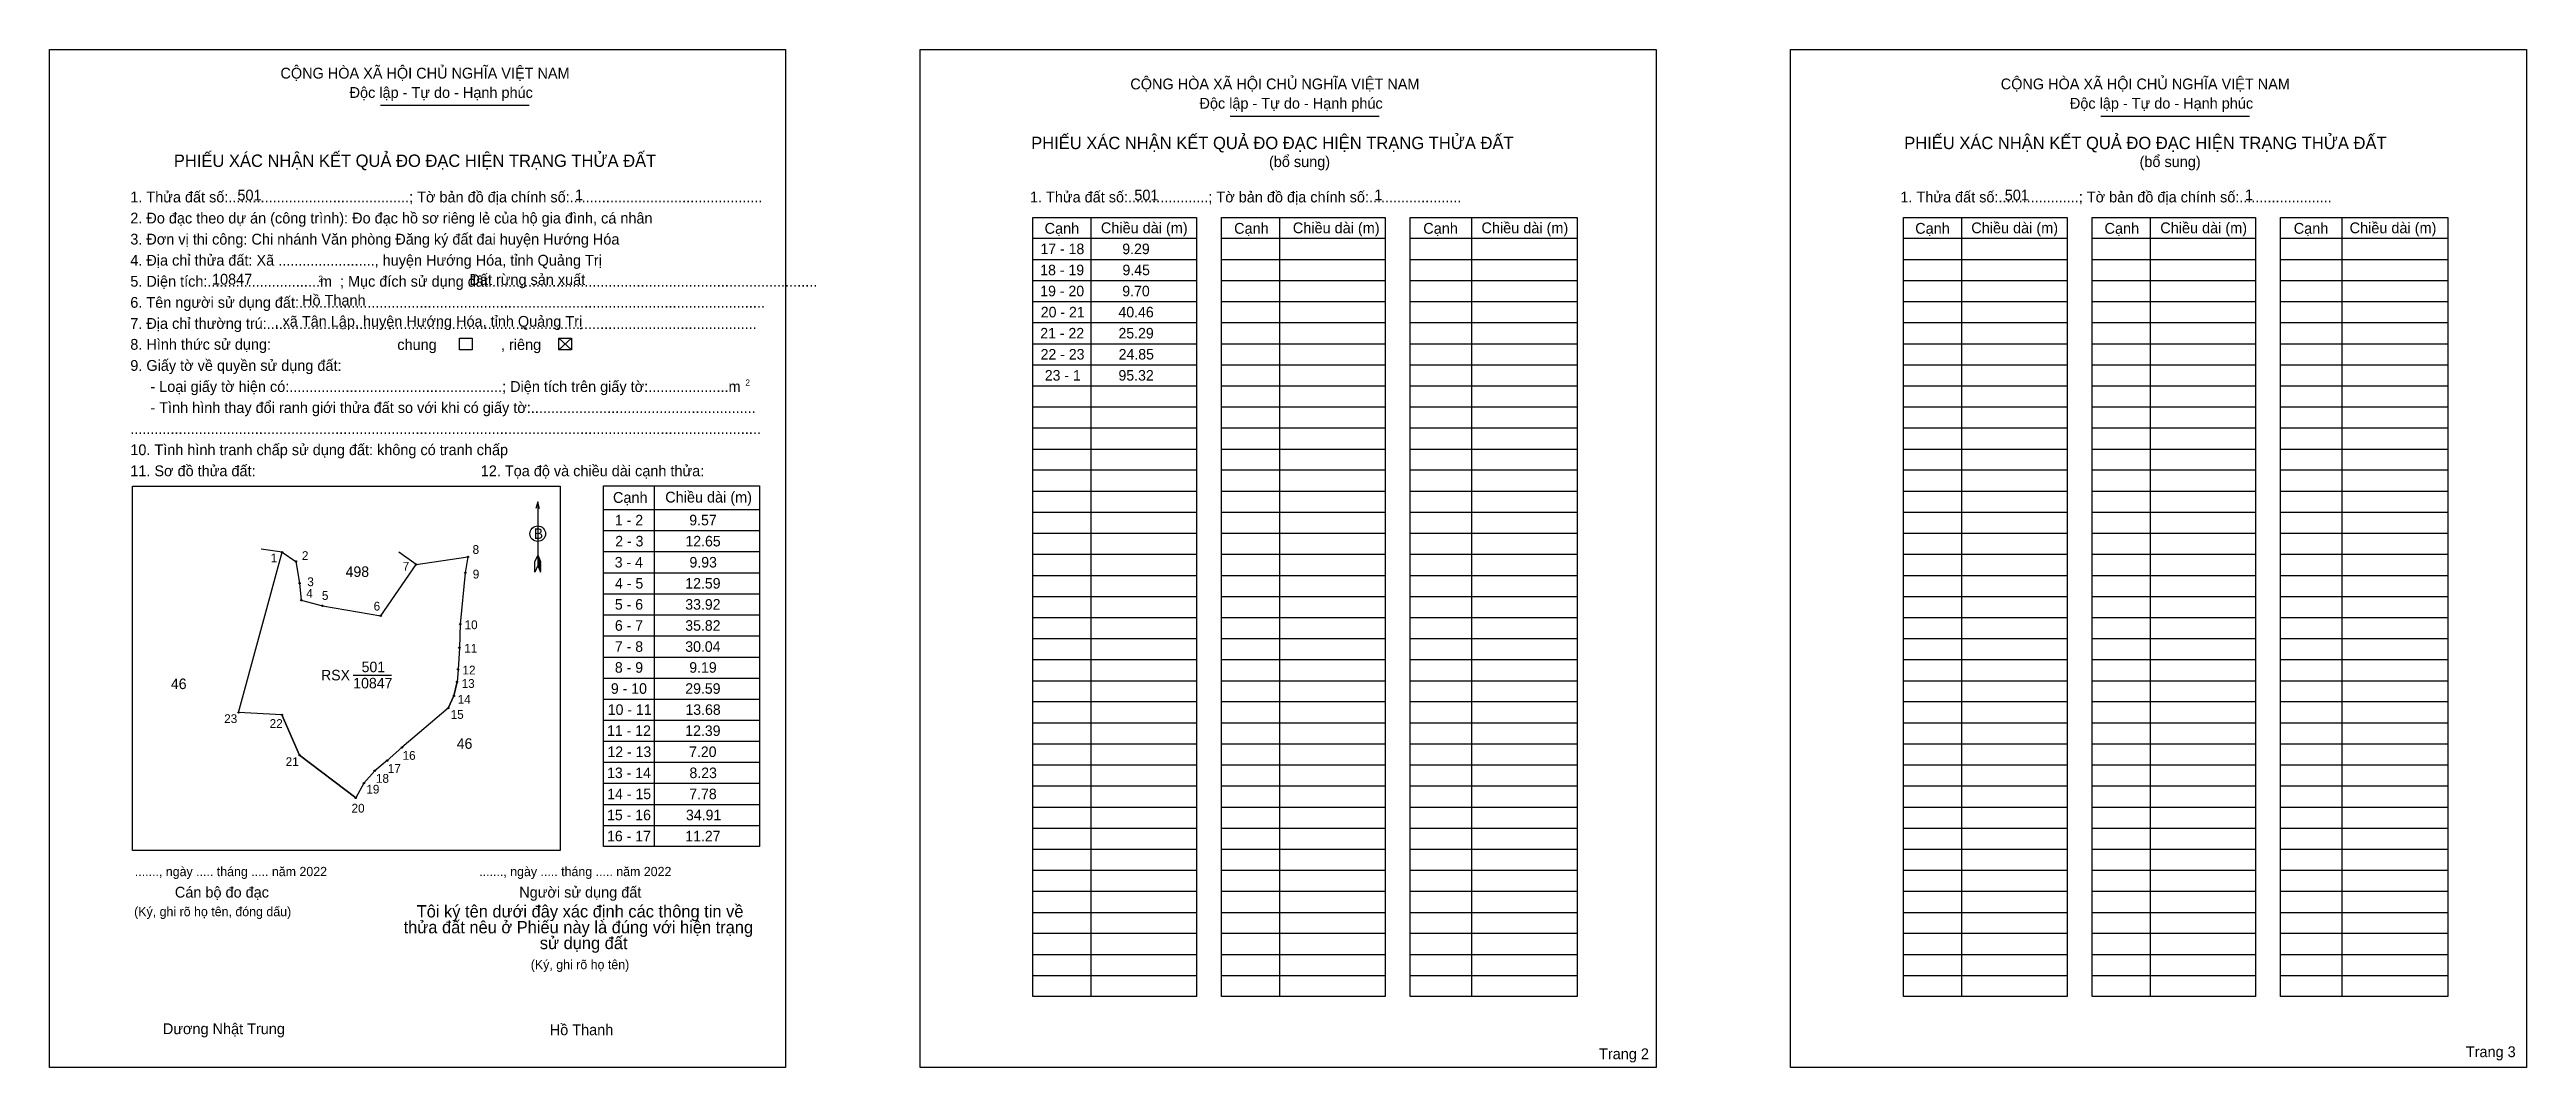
# Model space of a CAD drawing. Extents: x 544397 to 545819, y 1838854 to 1839439.
import ezdxf

# ---------------------------------------------------------------- set-up
doc = ezdxf.new("R2010")
doc.units = 0
for name, color, linetype in [('Level 1', 7, 'Continuous'), ('Level 10', 7, 'Continuous'), ('Level 11', 7, 'Continuous'), ('Level 13', 7, 'Continuous'), ('Level 2', 7, 'Continuous'), ('Level 25', 7, 'Continuous'), ('Level 27', 7, 'Continuous'), ('Level 36', 7, 'Continuous'), ('Level 48', 7, 'Continuous'), ('Level 50', 7, 'Continuous'), ('Level 52', 7, 'Continuous'), ('Level 55', 7, 'Continuous'), ('Level 6', 7, 'Continuous'), ('Level 9', 7, 'Continuous')]:
    doc.layers.add(name, color=color, linetype=linetype)

msp = doc.modelspace()

# ---------------------------------------------------------------- linework, layer by layer
at = {"layer": 'Level 1'}
for p, q in [((544396.6, 1839438.8), (544396.6, 1839438.8)), ((544896.4, 1839438.8), (544896.4, 1839438.8)), ((544586.6, 1839406.8), (544672, 1839406.8)), ((545074.5, 1839400.5), (545159.9, 1839400.5)), ((545574.2, 1839400.5), (545659.7, 1839400.5)), ((544994.5, 1839342.4), (544994.5, 1838895.1)), ((545102.7, 1839342.4), (545102.7, 1838895.1)), ((545213, 1839342.4), (545213, 1838895.1)), ((545494.2, 1839342.4), (545494.2, 1838895.1)), ((545602.5, 1839342.4), (545602.5, 1838895.1)), ((545712.7, 1839342.4), (545712.7, 1838895.1)), ((544961.2, 1839330.4), (545055.1, 1839330.4)), ((545069.5, 1839330.4), (545163.4, 1839330.4)), ((545177.7, 1839330.4), (545273.6, 1839330.4)), ((545461, 1839330.4), (545554.9, 1839330.4)), ((545569.2, 1839330.4), (545663.1, 1839330.4)), ((545677.5, 1839330.4), (545773.4, 1839330.4)), ((544961.2, 1839318.3), (545055.1, 1839318.3)), ((544961.2, 1839306.2), (545055.1, 1839306.2)), ((545069.5, 1839318.3), (545163.4, 1839318.3)), ((545069.5, 1839306.2), (545163.4, 1839306.2)), ((545177.7, 1839318.3), (545273.6, 1839318.3)), ((545177.7, 1839306.2), (545273.6, 1839306.2)), ((545461, 1839318.3), (545554.9, 1839318.3)), ((545461, 1839306.2), (545554.9, 1839306.2)), ((545569.2, 1839318.3), (545663.1, 1839318.3)), ((545569.2, 1839306.2), (545663.1, 1839306.2)), ((545677.5, 1839318.3), (545773.4, 1839318.3)), ((545677.5, 1839306.2), (545773.4, 1839306.2)), ((544961.2, 1839294.1), (545055.1, 1839294.1)), ((545069.5, 1839294.1), (545163.4, 1839294.1)), ((545177.7, 1839294.1), (545273.6, 1839294.1)), ((545461, 1839294.1), (545554.9, 1839294.1)), ((545569.2, 1839294.1), (545663.1, 1839294.1)), ((545677.5, 1839294.1), (545773.4, 1839294.1)), ((544961.2, 1839282), (545055.1, 1839282)), ((545069.5, 1839282), (545163.4, 1839282)), ((545177.7, 1839282), (545273.6, 1839282)), ((545461, 1839282), (545554.9, 1839282)), ((545569.2, 1839282), (545663.1, 1839282)), ((545677.5, 1839282), (545773.4, 1839282)), ((544689, 1839273), (544696.3, 1839266.3)), ((544689, 1839266.3), (544696.3, 1839273)), ((544961.2, 1839269.9), (545055.1, 1839269.9)), ((545069.5, 1839269.9), (545163.4, 1839269.9)), ((545177.7, 1839269.9), (545273.6, 1839269.9)), ((545461, 1839269.9), (545554.9, 1839269.9)), ((545569.2, 1839269.9), (545663.1, 1839269.9)), ((545677.5, 1839269.9), (545773.4, 1839269.9)), ((544961.2, 1839257.8), (545055.1, 1839257.8)), ((545069.5, 1839257.8), (545163.4, 1839257.8)), ((545177.7, 1839257.8), (545273.6, 1839257.8)), ((545461, 1839257.8), (545554.9, 1839257.8)), ((545569.2, 1839257.8), (545663.1, 1839257.8)), ((545677.5, 1839257.8), (545773.4, 1839257.8)), ((544961.2, 1839245.7), (545055.1, 1839245.7)), ((545069.5, 1839245.7), (545163.4, 1839245.7)), ((545177.7, 1839245.7), (545273.6, 1839245.7)), ((545461, 1839245.7), (545554.9, 1839245.7)), ((545569.2, 1839245.7), (545663.1, 1839245.7)), ((545677.5, 1839245.7), (545773.4, 1839245.7)), ((544961.2, 1839233.6), (545055.1, 1839233.6)), ((544961.2, 1839221.5), (545055.1, 1839221.5)), ((545069.5, 1839233.6), (545163.4, 1839233.6)), ((545069.5, 1839221.5), (545163.4, 1839221.5)), ((545177.7, 1839233.6), (545273.6, 1839233.6)), ((545177.7, 1839221.5), (545273.6, 1839221.5)), ((545461, 1839233.6), (545554.9, 1839233.6)), ((545461, 1839221.5), (545554.9, 1839221.5)), ((545569.2, 1839233.6), (545663.1, 1839233.6)), ((545569.2, 1839221.5), (545663.1, 1839221.5)), ((545677.5, 1839233.6), (545773.4, 1839233.6)), ((545677.5, 1839221.5), (545773.4, 1839221.5)), ((544961.2, 1839209.4), (545055.1, 1839209.4)), ((545069.5, 1839209.4), (545163.4, 1839209.4)), ((545177.7, 1839209.4), (545273.6, 1839209.4)), ((545461, 1839209.4), (545554.9, 1839209.4)), ((545569.2, 1839209.4), (545663.1, 1839209.4)), ((545677.5, 1839209.4), (545773.4, 1839209.4)), ((544961.2, 1839197.4), (545055.1, 1839197.4)), ((545069.5, 1839197.4), (545163.4, 1839197.4)), ((545177.7, 1839197.4), (545273.6, 1839197.4)), ((545461, 1839197.4), (545554.9, 1839197.4)), ((545569.2, 1839197.4), (545663.1, 1839197.4)), ((545677.5, 1839197.4), (545773.4, 1839197.4)), ((544444.2, 1839188.1), (544444.2, 1839188.1)), ((544676.9, 1839179.1), (544676.9, 1839142.5)), ((544743.7, 1839188.2), (544743.7, 1838981.2)), ((544961.2, 1839185.3), (545055.1, 1839185.3)), ((545069.5, 1839185.3), (545163.4, 1839185.3)), ((545177.7, 1839185.3), (545273.6, 1839185.3)), ((545461, 1839185.3), (545554.9, 1839185.3)), ((545569.2, 1839185.3), (545663.1, 1839185.3)), ((545677.5, 1839185.3), (545773.4, 1839185.3)), ((544714.7, 1839174.7), (544804.3, 1839174.7)), ((544961.2, 1839173.2), (545055.1, 1839173.2)), ((545069.5, 1839173.2), (545163.4, 1839173.2)), ((545177.7, 1839173.2), (545273.6, 1839173.2)), ((545461, 1839173.2), (545554.9, 1839173.2)), ((545569.2, 1839173.2), (545663.1, 1839173.2)), ((545677.5, 1839173.2), (545773.4, 1839173.2)), ((544714.7, 1839162.6), (544804.3, 1839162.6)), ((544714.7, 1839150.5), (544804.3, 1839150.5)), ((544961.2, 1839161.1), (545055.1, 1839161.1)), ((545069.5, 1839161.1), (545163.4, 1839161.1)), ((545177.7, 1839161.1), (545273.6, 1839161.1)), ((545461, 1839161.1), (545554.9, 1839161.1)), ((545569.2, 1839161.1), (545663.1, 1839161.1)), ((545677.5, 1839161.1), (545773.4, 1839161.1)), ((544676.9, 1839148.5), (544675.3, 1839144.8)), ((544675.3, 1839138.8), (544675.3, 1839144.8)), ((544676.9, 1839142.5), (544675.3, 1839138.8)), ((544676.9, 1839148.5), (544678.4, 1839144.8)), ((544676.9, 1839148), (544678.4, 1839144.3)), ((544676.9, 1839147.5), (544678.4, 1839143.7)), ((544676.9, 1839147), (544678.4, 1839143.2)), ((544676.9, 1839146.4), (544678.4, 1839142.6)), ((544676.9, 1839145.9), (544678.4, 1839142.1)), ((544676.9, 1839145.4), (544678.4, 1839141.6)), ((544676.9, 1839144.8), (544678.5, 1839141)), ((544676.9, 1839144.3), (544678.5, 1839140.5)), ((544676.9, 1839143.8), (544678.5, 1839139.9)), ((544676.9, 1839143.3), (544678.5, 1839139.4)), ((544676.9, 1839142.5), (544678.5, 1839138.8)), ((544678.5, 1839138.8), (544678.4, 1839144.8)), ((544714.7, 1839138.4), (544804.3, 1839138.4)), ((544961.2, 1839149), (545055.1, 1839149)), ((544961.2, 1839136.9), (545055.1, 1839136.9)), ((545069.5, 1839149), (545163.4, 1839149)), ((545069.5, 1839136.9), (545163.4, 1839136.9)), ((545177.7, 1839149), (545273.6, 1839149)), ((545177.7, 1839136.9), (545273.6, 1839136.9)), ((545461, 1839149), (545554.9, 1839149)), ((545461, 1839136.9), (545554.9, 1839136.9)), ((545569.2, 1839149), (545663.1, 1839149)), ((545569.2, 1839136.9), (545663.1, 1839136.9)), ((545677.5, 1839149), (545773.4, 1839149)), ((545677.5, 1839136.9), (545773.4, 1839136.9)), ((544714.7, 1839126.3), (544804.3, 1839126.3)), ((544961.2, 1839124.8), (545055.1, 1839124.8)), ((545069.5, 1839124.8), (545163.4, 1839124.8)), ((545177.7, 1839124.8), (545273.6, 1839124.8)), ((545461, 1839124.8), (545554.9, 1839124.8)), ((545569.2, 1839124.8), (545663.1, 1839124.8)), ((545677.5, 1839124.8), (545773.4, 1839124.8)), ((544714.7, 1839114.2), (544804.3, 1839114.2)), ((544961.2, 1839112.7), (545055.1, 1839112.7)), ((545069.5, 1839112.7), (545163.4, 1839112.7)), ((545177.7, 1839112.7), (545273.6, 1839112.7)), ((545461, 1839112.7), (545554.9, 1839112.7)), ((545569.2, 1839112.7), (545663.1, 1839112.7)), ((545677.5, 1839112.7), (545773.4, 1839112.7)), ((544714.7, 1839102.1), (544804.3, 1839102.1)), ((544961.2, 1839100.6), (545055.1, 1839100.6)), ((545069.5, 1839100.6), (545163.4, 1839100.6)), ((545177.7, 1839100.6), (545273.6, 1839100.6)), ((545461, 1839100.6), (545554.9, 1839100.6)), ((545569.2, 1839100.6), (545663.1, 1839100.6)), ((545677.5, 1839100.6), (545773.4, 1839100.6)), ((544714.7, 1839090), (544804.3, 1839090)), ((544961.2, 1839088.5), (545055.1, 1839088.5)), ((545069.5, 1839088.5), (545163.4, 1839088.5)), ((545177.7, 1839088.5), (545273.6, 1839088.5)), ((545461, 1839088.5), (545554.9, 1839088.5)), ((545569.2, 1839088.5), (545663.1, 1839088.5)), ((545677.5, 1839088.5), (545773.4, 1839088.5)), ((544714.7, 1839077.9), (544804.3, 1839077.9)), ((544714.7, 1839065.8), (544804.3, 1839065.8)), ((544961.2, 1839076.4), (545055.1, 1839076.4)), ((544961.2, 1839064.4), (545055.1, 1839064.4)), ((545069.5, 1839076.4), (545163.4, 1839076.4)), ((545069.5, 1839064.4), (545163.4, 1839064.4)), ((545177.7, 1839076.4), (545273.6, 1839076.4)), ((545177.7, 1839064.4), (545273.6, 1839064.4)), ((545461, 1839076.4), (545554.9, 1839076.4)), ((545461, 1839064.4), (545554.9, 1839064.4)), ((545569.2, 1839076.4), (545663.1, 1839076.4)), ((545569.2, 1839064.4), (545663.1, 1839064.4)), ((545677.5, 1839076.4), (545773.4, 1839076.4)), ((545677.5, 1839064.4), (545773.4, 1839064.4)), ((544714.7, 1839053.7), (544804.3, 1839053.7)), ((544961.2, 1839052.3), (545055.1, 1839052.3)), ((545069.5, 1839052.3), (545163.4, 1839052.3)), ((545177.7, 1839052.3), (545273.6, 1839052.3)), ((545461, 1839052.3), (545554.9, 1839052.3)), ((545569.2, 1839052.3), (545663.1, 1839052.3)), ((545677.5, 1839052.3), (545773.4, 1839052.3)), ((544714.7, 1839041.7), (544804.3, 1839041.7)), ((544961.2, 1839040.2), (545055.1, 1839040.2)), ((545069.5, 1839040.2), (545163.4, 1839040.2)), ((545177.7, 1839040.2), (545273.6, 1839040.2)), ((545461, 1839040.2), (545554.9, 1839040.2)), ((545569.2, 1839040.2), (545663.1, 1839040.2)), ((545677.5, 1839040.2), (545773.4, 1839040.2)), ((544714.7, 1839029.6), (544804.3, 1839029.6)), ((544961.2, 1839028.1), (545055.1, 1839028.1)), ((545069.5, 1839028.1), (545163.4, 1839028.1)), ((545177.7, 1839028.1), (545273.6, 1839028.1)), ((545461, 1839028.1), (545554.9, 1839028.1)), ((545569.2, 1839028.1), (545663.1, 1839028.1)), ((545677.5, 1839028.1), (545773.4, 1839028.1)), ((544714.7, 1839017.5), (544804.3, 1839017.5)), ((544961.2, 1839016), (545055.1, 1839016)), ((545069.5, 1839016), (545163.4, 1839016)), ((545177.7, 1839016), (545273.6, 1839016)), ((545461, 1839016), (545554.9, 1839016)), ((545569.2, 1839016), (545663.1, 1839016)), ((545677.5, 1839016), (545773.4, 1839016)), ((544714.7, 1839005.4), (544804.3, 1839005.4)), ((544714.7, 1838993.3), (544804.3, 1838993.3)), ((544961.2, 1839003.9), (545055.1, 1839003.9)), ((545069.5, 1839003.9), (545163.4, 1839003.9)), ((545177.7, 1839003.9), (545273.6, 1839003.9)), ((545461, 1839003.9), (545554.9, 1839003.9)), ((545569.2, 1839003.9), (545663.1, 1839003.9)), ((545677.5, 1839003.9), (545773.4, 1839003.9)), ((544961.2, 1838991.8), (545055.1, 1838991.8)), ((544961.2, 1838979.7), (545055.1, 1838979.7)), ((545069.5, 1838991.8), (545163.4, 1838991.8)), ((545069.5, 1838979.7), (545163.4, 1838979.7)), ((545177.7, 1838991.8), (545273.6, 1838991.8)), ((545177.7, 1838979.7), (545273.6, 1838979.7)), ((545461, 1838991.8), (545554.9, 1838991.8)), ((545461, 1838979.7), (545554.9, 1838979.7)), ((545569.2, 1838991.8), (545663.1, 1838991.8)), ((545569.2, 1838979.7), (545663.1, 1838979.7)), ((545677.5, 1838991.8), (545773.4, 1838991.8)), ((545677.5, 1838979.7), (545773.4, 1838979.7)), ((544689.8, 1838978.9), (544689.8, 1838978.9)), ((544961.2, 1838967.6), (545055.1, 1838967.6)), ((545069.5, 1838967.6), (545163.4, 1838967.6)), ((545177.7, 1838967.6), (545273.6, 1838967.6)), ((545461, 1838967.6), (545554.9, 1838967.6)), ((545569.2, 1838967.6), (545663.1, 1838967.6)), ((545677.5, 1838967.6), (545773.4, 1838967.6)), ((544961.2, 1838955.5), (545055.1, 1838955.5)), ((545069.5, 1838955.5), (545163.4, 1838955.5)), ((545177.7, 1838955.5), (545273.6, 1838955.5)), ((545461, 1838955.5), (545554.9, 1838955.5)), ((545569.2, 1838955.5), (545663.1, 1838955.5)), ((545677.5, 1838955.5), (545773.4, 1838955.5)), ((544961.2, 1838943.4), (545055.1, 1838943.4)), ((545069.5, 1838943.4), (545163.4, 1838943.4)), ((545177.7, 1838943.4), (545273.6, 1838943.4)), ((545461, 1838943.4), (545554.9, 1838943.4)), ((545569.2, 1838943.4), (545663.1, 1838943.4)), ((545677.5, 1838943.4), (545773.4, 1838943.4)), ((544961.2, 1838931.4), (545055.1, 1838931.4)), ((545069.5, 1838931.4), (545163.4, 1838931.4)), ((545177.7, 1838931.4), (545273.6, 1838931.4)), ((545461, 1838931.4), (545554.9, 1838931.4)), ((545569.2, 1838931.4), (545663.1, 1838931.4)), ((545677.5, 1838931.4), (545773.4, 1838931.4)), ((544961.2, 1838919.3), (545055.1, 1838919.3)), ((545069.5, 1838919.3), (545163.4, 1838919.3)), ((545177.7, 1838919.3), (545273.6, 1838919.3)), ((545461, 1838919.3), (545554.9, 1838919.3)), ((545569.2, 1838919.3), (545663.1, 1838919.3)), ((545677.5, 1838919.3), (545773.4, 1838919.3)), ((544961.2, 1838907.2), (545055.1, 1838907.2)), ((545069.5, 1838907.2), (545163.4, 1838907.2)), ((545177.7, 1838907.2), (545273.6, 1838907.2)), ((545461, 1838907.2), (545554.9, 1838907.2)), ((545569.2, 1838907.2), (545663.1, 1838907.2)), ((545677.5, 1838907.2), (545773.4, 1838907.2)), ((544819.2, 1838854.4), (544819.2, 1838854.4)), ((545318.9, 1838854.4), (545318.9, 1838854.4))]:
    msp.add_line(p, q, dxfattribs=at)
for points in [[(544961.2, 1839342.4), (545055.1, 1839342.4), (545055.1, 1838895.1), (544961.2, 1838895.1)], [(545069.5, 1839342.4), (545163.4, 1839342.4), (545163.4, 1838895.1), (545069.5, 1838895.1)], [(545177.7, 1839342.4), (545273.6, 1839342.4), (545273.6, 1838895.1), (545177.7, 1838895.1)], [(545461, 1839342.4), (545554.9, 1839342.4), (545554.9, 1838895.1), (545461, 1838895.1)], [(545569.2, 1839342.4), (545663.1, 1839342.4), (545663.1, 1838895.1), (545569.2, 1838895.1)], [(545677.5, 1839342.4), (545773.4, 1839342.4), (545773.4, 1838895.1), (545677.5, 1838895.1)], [(544444.2, 1839188.1), (544689.8, 1839188.1), (544689.8, 1838978.9), (544444.2, 1838978.9)], [(544714.7, 1839188.2), (544804.3, 1839188.2), (544804.3, 1838981.2), (544714.7, 1838981.2)]]:
    msp.add_lwpolyline(points, close=True, dxfattribs=at)
msp.add_lwpolyline([(544677.9, 1839175.2), (544676.9, 1839179.1), (544675.8, 1839175.2)], dxfattribs=at)
msp.add_circle((544676.9, 1839160.8), 4.46, dxfattribs=at)
at = {"layer": 'Level 10'}
msp.add_lwpolyline([(544505.2, 1839058.2), (544530.1, 1839150.2), (544538.1, 1839144.9), (544540.2, 1839132.4), (544541.1, 1839122.6), (544553.3, 1839119.4), (544586.8, 1839113.7), (544607.1, 1839143.2), (544636.8, 1839147.5), (544635.3, 1839138.4), (544632.4, 1839108.9), (544631.9, 1839095.3), (544631.2, 1839082.9), (544630.6, 1839075.7), (544628.8, 1839067.7), (544625.5, 1839060.7), (544598.9, 1839038.1), (544590.5, 1839030.6), (544583.3, 1839024.7), (544577.1, 1839017.6), (544572.4, 1839009.1), (544540.2, 1839033.6), (544530, 1839056.8)], close=True, dxfattribs=at)
at = {"layer": 'Level 11'}
for centre in [(544530.1, 1839150.2), (544538.1, 1839144.9), (544607.1, 1839143.2), (544635.3, 1839138.4), (544636.8, 1839147.5), (544540.2, 1839132.4), (544541.1, 1839122.6), (544553.3, 1839119.4), (544586.8, 1839113.7), (544632.4, 1839108.9), (544631.9, 1839095.3), (544631.2, 1839082.9), (544628.8, 1839067.7), (544630.6, 1839075.7), (544505.2, 1839058.2), (544505.2, 1839058.2), (544530, 1839056.8), (544625.5, 1839060.7), (544598.9, 1839038.1), (544540.2, 1839033.6), (544583.3, 1839024.7), (544590.5, 1839030.6), (544572.4, 1839009.1), (544577.1, 1839017.6)]:
    msp.add_circle(centre, 0.403, dxfattribs=at)
at = {"layer": 'Level 2'}
for points in [[(544396.6, 1839438.8), (544819.1, 1839438.8), (544819.1, 1838854.4), (544396.6, 1838854.4)], [(544896.4, 1839438.8), (545318.9, 1839438.8), (545318.9, 1838854.4), (544896.4, 1838854.4)], [(545396.1, 1839438.8), (545818.6, 1839438.8), (545818.6, 1838854.4), (545396.1, 1838854.4)]]:
    msp.add_lwpolyline(points, close=True, dxfattribs=at)
at = {"layer": 'Level 25'}
for p, q in [((544541.1, 1839122.6), (544553.3, 1839119.4)), ((544625.5, 1839060.7), (544628.8, 1839067.7)), ((544628.8, 1839067.7), (544630.6, 1839075.7)), ((544530, 1839056.8), (544540.2, 1839033.6)), ((544540.2, 1839033.6), (544572.4, 1839009.1))]:
    msp.add_line(p, q, dxfattribs=at)
at = {"layer": 'Level 27'}
for p, q in [((544530.1, 1839150.2), (544518.1, 1839152)), ((544607.1, 1839143.2), (544597.2, 1839150.2))]:
    msp.add_line(p, q, dxfattribs=at)
at = {"layer": 'Level 50'}
for points in [[(544631.9, 1839273), (544639.2, 1839273), (544639.2, 1839266.3), (544631.9, 1839266.3)], [(544689, 1839273), (544696.3, 1839273), (544696.3, 1839266.3), (544689, 1839266.3)]]:
    msp.add_lwpolyline(points, close=True, dxfattribs=at)
at = {"layer": 'Level 9'}
msp.add_line((544571, 1839079.6), (544592.9, 1839079.6), dxfattribs=at)

# ---------------------------------------------------------------- texts
at = {"layer": 'Level 1'}
for s, height, p in [('CỘNG HÒA XÃ HỘI CHỦ NGHĨA VIỆT NAM', 6.206, (544529.2, 1839422.1)), ('CỘNG HÒA XÃ HỘI CHỦ NGHĨA VIỆT NAM', 6.206, (545017.1, 1839415.9)), ('CỘNG HÒA XÃ HỘI CHỦ NGHĨA VIỆT NAM', 6.206, (545516.8, 1839415.9)), ('Độc lập - Tự do - Hạnh phúc', 6.206, (544568.9, 1839411)), ('Độc lập - Tự do - Hạnh phúc', 6.206, (545056.8, 1839404.8)), ('Độc lập - Tự do - Hạnh phúc', 6.206, (545556.5, 1839404.8)), ('PHIẾU XÁC NHẬN KẾT QUẢ ĐO ĐẠC HIỆN TRẠNG THỬA ĐẤT', 7.094, (544468, 1839371.4)), ('PHIẾU XÁC NHẬN KẾT QUẢ ĐO ĐẠC HIỆN TRẠNG THỬA ĐẤT', 7.094, (544960.2, 1839381.6)), ('(bổ sung)', 6.21, (545096.7, 1839371.3)), ('PHIẾU XÁC NHẬN KẾT QUẢ ĐO ĐẠC HIỆN TRẠNG THỬA ĐẤT', 7.094, (545461.4, 1839381.6)), ('(bổ sung)', 6.21, (545596.5, 1839371.3)), ('1. Thửa đất số:.............................................; Tờ bản đồ địa chính số:................................................', 6.2063, (544443, 1839351)), ('1. Thửa đất số:....................; Tờ bản đồ địa chính số:.......................', 6.206, (544959.5, 1839351)), ('1. Thửa đất số:....................; Tờ bản đồ địa chính số:.......................', 6.206, (545459.2, 1839351)), ('2. Đo đạc theo dự án (công trình): Đo đạc hồ sơ riêng lẻ của hộ gia đình, cá nhân', 6.206, (544443, 1839338.9)), ('Cạnh', 6.21, (544967.9, 1839333)), ('Chiều dài (m)', 6.206, (545000.2, 1839333.3)), ('Cạnh', 6.21, (545076.7, 1839333)), ('Chiều dài (m)', 6.206, (545110.4, 1839333.3)), ('Cạnh', 6.21, (545185.3, 1839333)), ('Chiều dài (m)', 6.206, (545218.7, 1839333.3)), ('Cạnh', 6.21, (545467.7, 1839333)), ('Chiều dài (m)', 6.206, (545499.9, 1839333.3)), ('Cạnh', 6.21, (545576.4, 1839333)), ('Chiều dài (m)', 6.206, (545608.4, 1839333.3)), ('Cạnh', 6.21, (545685, 1839333)), ('Chiều dài (m)', 6.206, (545717.1, 1839333.3)), ('4. Địa chỉ thửa đất: Xã ........................, huyện Hướng Hóa, tỉnh Quảng Trị', 6.206, (544443, 1839314.7)), ('3. Đơn vị thi công: Chi nhánh Văn phòng Đăng ký đất đai huyện Hướng Hóa', 6.206, (544443, 1839326.8)), ('5. Diện tích:............................m  ; Mục đích sử dụng đất:.................................................................................', 6.2063, (544443, 1839302.6)), ('2', 3.55, (544551, 1839305.4)), ('6. Tên người sử dụng đất:....................................................................................................................', 6.2063, (544443, 1839290.5)), ('7. Địa chỉ thường trú:..........................................................................................................................', 6.2063, (544443, 1839278.4)), ('chung                , riêng', 6.206, (544596.3, 1839266.3)), ('9. Giấy tờ về quyền sử dụng đất:', 6.206, (544443, 1839254.3)), ('2', 3.55, (544796.1, 1839245.8)), ('     - Loại giấy tờ hiện có:.....................................................; Diện tích trên giấy tờ:....................m', 6.2063, (544443, 1839242.2)), ('     - Tình hình thay đổi ranh giới thửa đất so với khi có giấy tờ:........................................................', 6.2063, (544443, 1839230.1)), ('10. Tình hình tranh chấp sử dụng đất: không có tranh chấp', 6.206, (544443, 1839205.9)), ('.............................................................................................................................................................', 6.2063, (544443, 1839218)), ('11. Sơ đồ thửa đất:', 6.206, (544443, 1839193.8)), ('12. Tọa độ và chiều dài cạnh thửa:', 6.206, (544644.2, 1839193.8)), ('Cạnh', 6.21, (544720.1, 1839178.5)), ('Chiều dài (m)', 6.206, (544750.1, 1839178.7)), ('B', 6.05, (544674.6, 1839157.8)), ('......., ngày ..... tháng ..... năm 2022', 5.32, (544445.6, 1838964.2)), ('......., ngày ..... tháng ..... năm 2022', 5.32, (544643.3, 1838964.2)), ('Cán bộ đo đạc', 6.206, (544468.6, 1838951.9)), ('Người sử dụng đất', 6.206, (544666.3, 1838951.9)), ('(Ký, ghi rõ họ tên, đóng dấu)', 5.32, (544445.2, 1838941.2)), ('thửa đất nêu ở Phiếu này là đúng với hiện trạng', 7.053, (544599.9, 1838931.4)), ('Tôi ký tên dưới đây xác định các thông tin về', 7.053, (544607.4, 1838940.5)), ('sử dụng đất', 7.053, (544678.1, 1838922.3)), ('(Ký, ghi rõ họ tên)', 5.32, (544672.9, 1838910.8)), ('Dương Nhật Trung', 6.206, (544461.7, 1838873.5)), ('Trang 2', 6.21, (545286.2, 1838859.1)), ('Trang 3', 6.21, (545783.8, 1838860.3))]:
    msp.add_text(s, height=height, dxfattribs=at).set_placement(p)
at = {"layer": 'Level 13'}
for s, p in [('RSX', (544552.5, 1839076.6)), ('501', (544575.8, 1839081.3)), ('10847', (544571, 1839072))]:
    msp.add_text(s, height=6.05, dxfattribs=at).set_placement(p)
at = {"layer": 'Level 36'}
for s, p in [('498', (544566.6, 1839136)), ('46', (544466.3, 1839071.6)), ('46', (544630.4, 1839037.3))]:
    msp.add_text(s, height=6.05, dxfattribs=at).set_placement(p)
at = {"layer": 'Level 48'}
msp.add_text('8. Hình thức sử dụng:', height=6.206, dxfattribs=at).set_placement((544443, 1839266.4))
at = {"layer": 'Level 52'}
for s, p in [('17 - 18', (544965.5, 1839321.3)), ('9.29', (545012.5, 1839321.3)), ('18 - 19', (544965.4, 1839309.2)), ('9.45', (545012.6, 1839309.2)), ('19 - 20', (544965.4, 1839297.1)), ('9.70', (545012.5, 1839297.1)), ('21 - 22', (544965.4, 1839272.9)), ('20 - 21', (544965.7, 1839285)), ('40.46', (545010.3, 1839285)), ('25.29', (545010.3, 1839272.9)), ('22 - 23', (544965.6, 1839260.8)), ('24.85', (545010.4, 1839260.8)), ('23 - 1', (544968, 1839248.7)), ('95.32', (545010.3, 1839248.7)), ('1 - 2', (544721.2, 1839165.6)), ('9.57', (544763.9, 1839165.6)), ('2 - 3', (544721.4, 1839153.5)), ('12.65', (544761.7, 1839153.5)), ('3 - 4', (544721.1, 1839141.4)), ('12.59', (544761.6, 1839129.3)), ('9.93', (544764, 1839141.4)), ('4 - 5', (544721.3, 1839129.3)), ('5 - 6', (544721.2, 1839117.2)), ('33.92', (544761.6, 1839117.2)), ('6 - 7', (544721.2, 1839105.1)), ('35.82', (544761.6, 1839105.1)), ('7 - 8', (544721.2, 1839093)), ('30.04', (544761.6, 1839093)), ('8 - 9', (544721.2, 1839081)), ('9.19', (544763.9, 1839081)), ('9 - 10', (544718.9, 1839068.9)), ('29.59', (544761.6, 1839068.9)), ('11 - 12', (544716.7, 1839044.7)), ('10 - 11', (544717.1, 1839056.8)), ('12.39', (544761.6, 1839044.7)), ('13.68', (544761.7, 1839056.8)), ('12 - 13', (544716.9, 1839032.6)), ('7.20', (544763.8, 1839032.6)), ('13 - 14', (544716.7, 1839020.5)), ('8.23', (544764, 1839020.5)), ('14 - 15', (544716.8, 1839008.4)), ('7.78', (544763.9, 1839008.4)), ('15 - 16', (544716.7, 1838996.3)), ('34.91', (544762, 1838996.3)), ('16 - 17', (544716.7, 1838984.2)), ('11.27', (544761.6, 1838984.2))]:
    msp.add_text(s, height=6.05, dxfattribs=at).set_placement(p)
at = {"layer": 'Level 55'}
for s, p in [('1', (544530, 1839150.2)), ('2', (544538, 1839144.9)), ('7', (544607, 1839143.2)), ('9', (544635.2, 1839138.4)), ('8', (544636.7, 1839147.5)), ('3', (544540.1, 1839132.4)), ('4', (544541.1, 1839122.6)), ('5', (544553.3, 1839119.4)), ('6', (544586.7, 1839113.7)), ('10', (544632.3, 1839108.9)), ('11', (544631.8, 1839095.3)), ('12', (544631.1, 1839082.9)), ('14', (544628.7, 1839067.7)), ('13', (544630.5, 1839075.7)), ('23', (544505, 1839058.2)), ('22', (544529.8, 1839056.8)), ('15', (544625.4, 1839060.7)), ('16', (544598.8, 1839038.1)), ('21', (544540, 1839033.6)), ('18', (544583.2, 1839024.7)), ('17', (544590.3, 1839030.6)), ('20', (544572.2, 1839009.1)), ('19', (544577, 1839017.6))]:
    msp.add_text(s, height=0.202, dxfattribs=at).set_placement(p)
at = {"layer": 'Level 6'}
for s, height, p in [('501', 6.21, (544504.5, 1839352.1)), ('1', 6.21, (544698.3, 1839352.2)), ('501', 6.21, (545019.4, 1839352.1)), ('1', 6.21, (545157.2, 1839352.2)), ('501', 6.21, (545519.1, 1839352.1)), ('1', 6.21, (545657, 1839352.2)), ('10847', 6.21, (544489.9, 1839303.8)), ('Đất rừng sản xuất', 6.207, (544637.7, 1839303.6)), ('Hồ Thanh', 6.21, (544541.6, 1839291.7)), (', xã Tân Lập, huyện Hướng Hóa, tỉnh Quảng Trị', 6.207, (544525.8, 1839279.6)), ('Hồ Thanh', 6.21, (544683.8, 1838872.9))]:
    msp.add_text(s, height=height, dxfattribs=at).set_placement(p)
at = {"layer": 'Level 9'}
for s, p in [('2', (544541.5, 1839145.7)), ('8', (544639.5, 1839149.2)), ('1', (544523.6, 1839144.4)), ('3', (544544.6, 1839130.7)), ('7', (544599.4, 1839139.6)), ('9', (544639.6, 1839135.1)), ('4', (544544, 1839124)), ('5', (544553, 1839122.8)), ('6', (544582.7, 1839116.7)), ('10', (544634.9, 1839106)), ('11', (544634.7, 1839092.5)), ('12', (544633.7, 1839080)), ('14', (544630.9, 1839063.2)), ('13', (544633.2, 1839072.3)), ('23', (544496.9, 1839052.1)), ('22', (544523, 1839049.3)), ('15', (544626.9, 1839054.5)), ('16', (544599.3, 1839031)), ('21', (544532.2, 1839027.4)), ('18', (544584, 1839017.8)), ('17', (544590.8, 1839023.5)), ('19', (544578.5, 1839011.6)), ('20', (544570, 1839000.7))]:
    msp.add_text(s, height=5.04, dxfattribs=at).set_placement(p)

doc.saveas('drawing.dxf')
